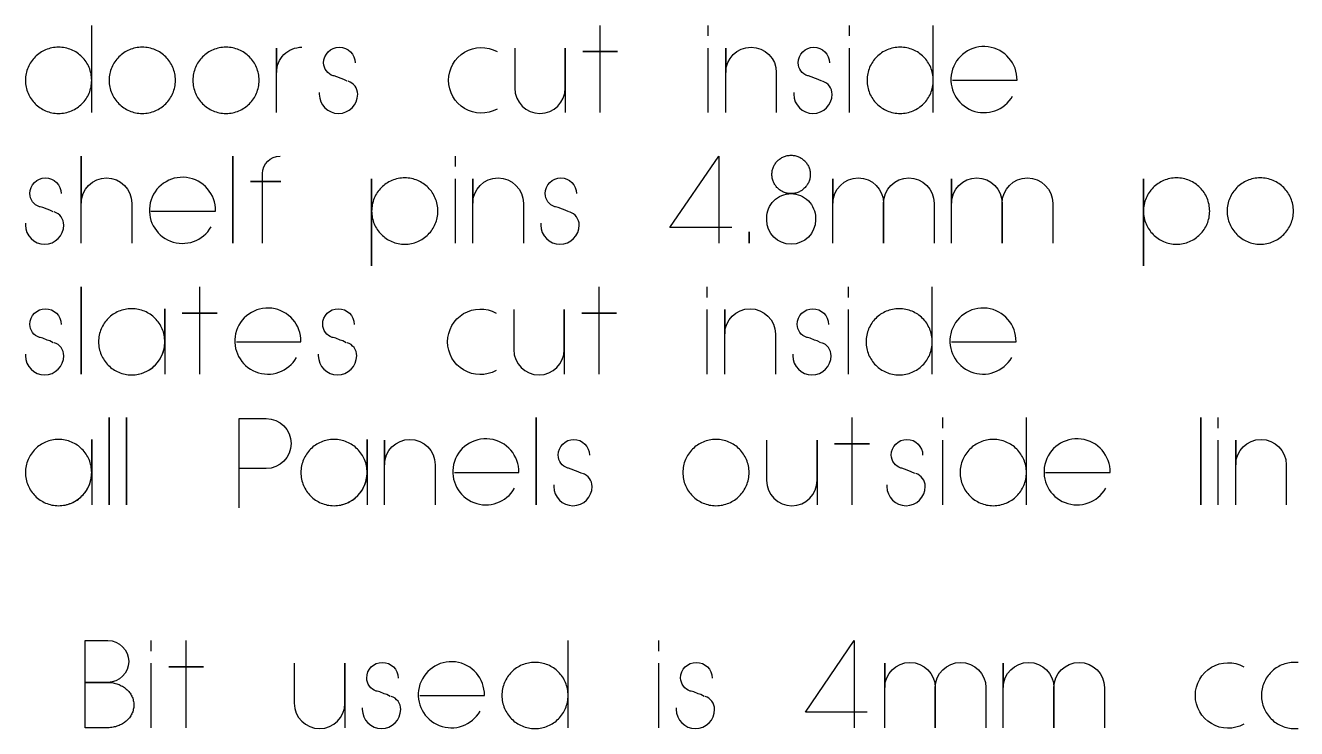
# Model space of a CAD drawing. Extents: x -767 to 3744, y -438 to 2808.
# Drawn here: x -766.8 to -329.5, y 2341.4 to 2583.4 of the extents above; entities that cross this region are included whole.
import ezdxf

# ---------------------------------------------------------------- set-up
doc = ezdxf.new("R2010")
doc.units = 0
doc.layers.add('T5_LOGOLAYER_2', color=18, linetype='CONTINUOUS')

msp = doc.modelspace()

# ---------------------------------------------------------------- linework, layer by layer
at = {"layer": 'T5_LOGOLAYER_2'}
for points in [[(-743.99, 2553.41), (-743.99, 2564.51), (-744, 2565.1), (-744.05, 2565.68), (-744.12, 2566.25), (-744.22, 2566.81), (-744.35, 2567.36), (-744.5, 2567.9), (-744.68, 2568.43), (-744.88, 2568.95), (-745.11, 2569.45), (-745.36, 2569.95), (-745.64, 2570.42), (-745.93, 2570.89), (-746.25, 2571.33), (-746.59, 2571.76), (-746.95, 2572.18), (-747.33, 2572.57), (-747.72, 2572.95), (-748.14, 2573.31), (-748.57, 2573.65), (-749.01, 2573.97), (-749.48, 2574.26), (-749.95, 2574.54), (-750.45, 2574.79), (-750.95, 2575.02), (-751.47, 2575.22), (-752, 2575.4), (-752.54, 2575.55), (-753.09, 2575.68), (-753.65, 2575.78), (-754.22, 2575.85), (-754.8, 2575.9), (-755.39, 2575.91), (-755.97, 2575.9), (-756.55, 2575.85), (-757.12, 2575.78), (-757.69, 2575.68), (-758.24, 2575.55), (-758.78, 2575.4), (-759.31, 2575.22), (-759.83, 2575.02), (-760.33, 2574.79), (-760.82, 2574.54), (-761.3, 2574.26), (-761.76, 2573.97), (-762.21, 2573.65), (-762.64, 2573.31), (-763.05, 2572.95), (-763.45, 2572.57), (-763.83, 2572.18), (-764.18, 2571.76), (-764.52, 2571.33), (-764.84, 2570.89), (-765.14, 2570.42), (-765.41, 2569.95), (-765.66, 2569.45), (-765.89, 2568.95), (-766.1, 2568.43), (-766.28, 2567.9), (-766.43, 2567.36), (-766.56, 2566.81), (-766.66, 2566.25), (-766.73, 2565.68), (-766.77, 2565.1), (-766.79, 2564.51), (-766.77, 2563.93), (-766.73, 2563.35), (-766.66, 2562.78), (-766.56, 2562.21), (-766.43, 2561.66), (-766.28, 2561.12), (-766.1, 2560.59), (-765.89, 2560.07), (-765.66, 2559.57), (-765.41, 2559.08), (-765.14, 2558.6), (-764.84, 2558.14), (-764.52, 2557.69), (-764.18, 2557.26), (-763.83, 2556.85), (-763.45, 2556.45), (-763.05, 2556.07), (-762.64, 2555.72), (-762.21, 2555.38), (-761.76, 2555.06), (-761.3, 2554.76), (-760.82, 2554.49), (-760.33, 2554.24), (-759.83, 2554.01), (-759.31, 2553.8), (-758.78, 2553.62), (-758.24, 2553.47), (-757.69, 2553.34), (-757.12, 2553.24), (-756.55, 2553.17), (-755.97, 2553.13), (-755.39, 2553.11), (-754.8, 2553.13), (-754.22, 2553.17), (-753.65, 2553.24), (-753.09, 2553.34), (-752.54, 2553.47), (-752, 2553.62), (-751.47, 2553.8), (-750.95, 2554.01), (-750.45, 2554.24), (-749.95, 2554.49), (-749.48, 2554.76), (-749.01, 2555.06), (-748.57, 2555.38), (-748.14, 2555.72), (-747.72, 2556.07), (-747.33, 2556.45), (-746.95, 2556.85), (-746.59, 2557.26), (-746.25, 2557.69), (-745.93, 2558.14), (-745.64, 2558.6), (-745.36, 2559.08), (-745.11, 2559.57), (-744.88, 2560.07), (-744.68, 2560.59), (-744.5, 2561.12), (-744.35, 2561.66), (-744.22, 2562.21), (-744.12, 2562.78), (-744.05, 2563.35), (-744, 2563.93), (-743.99, 2564.51), (-743.99, 2583.41)], [(-569.07, 2553.41), (-569.07, 2574.41), (-575.07, 2574.41), (-563.07, 2574.41), (-569.07, 2574.41), (-569.07, 2583.41)], [(-531.87, 2579.81), (-531.87, 2583.41)], [(-483.27, 2579.81), (-483.27, 2583.41)], [(-454.47, 2553.41), (-454.47, 2564.51), (-454.48, 2565.1), (-454.53, 2565.68), (-454.6, 2566.25), (-454.7, 2566.81), (-454.83, 2567.36), (-454.98, 2567.9), (-455.16, 2568.43), (-455.36, 2568.95), (-455.59, 2569.45), (-455.84, 2569.95), (-456.12, 2570.42), (-456.41, 2570.89), (-456.73, 2571.33), (-457.07, 2571.76), (-457.43, 2572.18), (-457.81, 2572.57), (-458.2, 2572.95), (-458.62, 2573.31), (-459.05, 2573.65), (-459.49, 2573.97), (-459.96, 2574.26), (-460.43, 2574.54), (-460.93, 2574.79), (-461.43, 2575.02), (-461.95, 2575.22), (-462.48, 2575.4), (-463.02, 2575.55), (-463.57, 2575.68), (-464.13, 2575.78), (-464.7, 2575.85), (-465.28, 2575.9), (-465.87, 2575.91), (-466.45, 2575.9), (-467.03, 2575.85), (-467.6, 2575.78), (-468.17, 2575.68), (-468.72, 2575.55), (-469.26, 2575.4), (-469.79, 2575.22), (-470.31, 2575.02), (-470.81, 2574.79), (-471.3, 2574.54), (-471.78, 2574.26), (-472.24, 2573.97), (-472.69, 2573.65), (-473.12, 2573.31), (-473.53, 2572.95), (-473.93, 2572.57), (-474.31, 2572.18), (-474.66, 2571.76), (-475, 2571.33), (-475.32, 2570.89), (-475.62, 2570.42), (-475.89, 2569.95), (-476.14, 2569.45), (-476.37, 2568.95), (-476.58, 2568.43), (-476.76, 2567.9), (-476.91, 2567.36), (-477.04, 2566.81), (-477.14, 2566.25), (-477.21, 2565.68), (-477.25, 2565.1), (-477.27, 2564.51), (-477.25, 2563.93), (-477.21, 2563.35), (-477.14, 2562.78), (-477.04, 2562.21), (-476.91, 2561.66), (-476.76, 2561.12), (-476.58, 2560.59), (-476.37, 2560.07), (-476.14, 2559.57), (-475.89, 2559.08), (-475.62, 2558.6), (-475.32, 2558.14), (-475, 2557.69), (-474.66, 2557.26), (-474.31, 2556.85), (-473.93, 2556.45), (-473.53, 2556.07), (-473.12, 2555.72), (-472.69, 2555.38), (-472.24, 2555.06), (-471.78, 2554.76), (-471.3, 2554.49), (-470.81, 2554.24), (-470.31, 2554.01), (-469.79, 2553.8), (-469.26, 2553.62), (-468.72, 2553.47), (-468.17, 2553.34), (-467.6, 2553.24), (-467.03, 2553.17), (-466.45, 2553.13), (-465.87, 2553.11), (-465.28, 2553.13), (-464.7, 2553.17), (-464.13, 2553.24), (-463.57, 2553.34), (-463.02, 2553.47), (-462.48, 2553.62), (-461.95, 2553.8), (-461.43, 2554.01), (-460.93, 2554.24), (-460.43, 2554.49), (-459.96, 2554.76), (-459.49, 2555.06), (-459.05, 2555.38), (-458.62, 2555.72), (-458.2, 2556.07), (-457.81, 2556.45), (-457.43, 2556.85), (-457.07, 2557.26), (-456.73, 2557.69), (-456.41, 2558.14), (-456.12, 2558.6), (-455.84, 2559.08), (-455.59, 2559.57), (-455.36, 2560.07), (-455.16, 2560.59), (-454.98, 2561.12), (-454.83, 2561.66), (-454.7, 2562.21), (-454.6, 2562.78), (-454.53, 2563.35), (-454.48, 2563.93), (-454.47, 2564.51), (-454.47, 2583.41)], [(-531.87, 2553.41), (-531.87, 2575.61)], [(-483.27, 2553.41), (-483.27, 2575.61)], [(-618.89, 2534.81), (-618.89, 2538.41)], [(-523.79, 2513.81), (-545.09, 2513.81), (-528.29, 2538.41), (-528.29, 2508.41)], [(-618.89, 2508.41), (-618.89, 2530.61)], [(-706.83, 2463.41), (-706.83, 2484.41), (-712.83, 2484.41), (-700.83, 2484.41), (-706.83, 2484.41), (-706.83, 2493.41)], [(-569.41, 2463.41), (-569.41, 2484.41), (-575.41, 2484.41), (-563.41, 2484.41), (-569.41, 2484.41), (-569.41, 2493.41)], [(-532.21, 2489.81), (-532.21, 2493.41)], [(-483.61, 2489.81), (-483.61, 2493.41)], [(-454.81, 2463.41), (-454.81, 2474.51), (-454.82, 2475.1), (-454.87, 2475.68), (-454.94, 2476.25), (-455.04, 2476.81), (-455.17, 2477.36), (-455.32, 2477.9), (-455.5, 2478.43), (-455.7, 2478.95), (-455.93, 2479.45), (-456.18, 2479.95), (-456.46, 2480.42), (-456.75, 2480.89), (-457.07, 2481.33), (-457.41, 2481.76), (-457.77, 2482.18), (-458.15, 2482.57), (-458.54, 2482.95), (-458.96, 2483.31), (-459.39, 2483.65), (-459.83, 2483.97), (-460.3, 2484.26), (-460.77, 2484.54), (-461.27, 2484.79), (-461.77, 2485.02), (-462.29, 2485.22), (-462.82, 2485.4), (-463.36, 2485.55), (-463.91, 2485.68), (-464.47, 2485.78), (-465.04, 2485.85), (-465.62, 2485.9), (-466.21, 2485.91), (-466.79, 2485.9), (-467.37, 2485.85), (-467.94, 2485.78), (-468.51, 2485.68), (-469.06, 2485.55), (-469.6, 2485.4), (-470.13, 2485.22), (-470.65, 2485.02), (-471.15, 2484.79), (-471.64, 2484.54), (-472.12, 2484.26), (-472.58, 2483.97), (-473.03, 2483.65), (-473.46, 2483.31), (-473.87, 2482.95), (-474.27, 2482.57), (-474.65, 2482.18), (-475, 2481.76), (-475.34, 2481.33), (-475.66, 2480.89), (-475.96, 2480.42), (-476.23, 2479.95), (-476.48, 2479.45), (-476.71, 2478.95), (-476.92, 2478.43), (-477.1, 2477.9), (-477.25, 2477.36), (-477.38, 2476.81), (-477.48, 2476.25), (-477.55, 2475.68), (-477.59, 2475.1), (-477.61, 2474.51), (-477.59, 2473.93), (-477.55, 2473.35), (-477.48, 2472.78), (-477.38, 2472.21), (-477.25, 2471.66), (-477.1, 2471.12), (-476.92, 2470.59), (-476.71, 2470.07), (-476.48, 2469.57), (-476.23, 2469.08), (-475.96, 2468.6), (-475.66, 2468.14), (-475.34, 2467.69), (-475, 2467.26), (-474.65, 2466.85), (-474.27, 2466.45), (-473.87, 2466.07), (-473.46, 2465.72), (-473.03, 2465.38), (-472.58, 2465.06), (-472.12, 2464.76), (-471.64, 2464.49), (-471.15, 2464.24), (-470.65, 2464.01), (-470.13, 2463.8), (-469.6, 2463.62), (-469.06, 2463.47), (-468.51, 2463.34), (-467.94, 2463.24), (-467.37, 2463.17), (-466.79, 2463.13), (-466.21, 2463.11), (-465.62, 2463.13), (-465.04, 2463.17), (-464.47, 2463.24), (-463.91, 2463.34), (-463.36, 2463.47), (-462.82, 2463.62), (-462.29, 2463.8), (-461.77, 2464.01), (-461.27, 2464.24), (-460.77, 2464.49), (-460.3, 2464.76), (-459.83, 2465.06), (-459.39, 2465.38), (-458.96, 2465.72), (-458.54, 2466.07), (-458.15, 2466.45), (-457.77, 2466.85), (-457.41, 2467.26), (-457.07, 2467.69), (-456.75, 2468.14), (-456.46, 2468.6), (-456.18, 2469.08), (-455.93, 2469.57), (-455.7, 2470.07), (-455.5, 2470.59), (-455.32, 2471.12), (-455.17, 2471.66), (-455.04, 2472.21), (-454.94, 2472.78), (-454.87, 2473.35), (-454.82, 2473.93), (-454.81, 2474.51), (-454.81, 2493.41)], [(-532.21, 2463.41), (-532.21, 2485.61)], [(-483.61, 2463.41), (-483.61, 2485.61)], [(-482.43, 2418.41), (-482.43, 2439.41), (-488.43, 2439.41), (-476.43, 2439.41), (-482.43, 2439.41), (-482.43, 2448.41)], [(-451.23, 2444.81), (-451.23, 2448.41)], [(-422.43, 2418.41), (-422.43, 2429.51), (-422.44, 2430.1), (-422.49, 2430.68), (-422.56, 2431.25), (-422.66, 2431.81), (-422.79, 2432.36), (-422.94, 2432.9), (-423.12, 2433.43), (-423.32, 2433.95), (-423.55, 2434.45), (-423.8, 2434.95), (-424.08, 2435.42), (-424.37, 2435.89), (-424.69, 2436.33), (-425.03, 2436.76), (-425.39, 2437.18), (-425.77, 2437.57), (-426.16, 2437.95), (-426.58, 2438.31), (-427.01, 2438.65), (-427.45, 2438.97), (-427.92, 2439.26), (-428.39, 2439.54), (-428.89, 2439.79), (-429.39, 2440.02), (-429.91, 2440.22), (-430.44, 2440.4), (-430.98, 2440.55), (-431.53, 2440.68), (-432.09, 2440.78), (-432.66, 2440.85), (-433.24, 2440.9), (-433.83, 2440.91), (-434.41, 2440.9), (-434.99, 2440.85), (-435.56, 2440.78), (-436.13, 2440.68), (-436.68, 2440.55), (-437.22, 2440.4), (-437.75, 2440.22), (-438.27, 2440.02), (-438.77, 2439.79), (-439.26, 2439.54), (-439.74, 2439.26), (-440.2, 2438.97), (-440.65, 2438.65), (-441.08, 2438.31), (-441.49, 2437.95), (-441.89, 2437.57), (-442.27, 2437.18), (-442.62, 2436.76), (-442.96, 2436.33), (-443.28, 2435.89), (-443.58, 2435.42), (-443.85, 2434.95), (-444.1, 2434.45), (-444.33, 2433.95), (-444.54, 2433.43), (-444.72, 2432.9), (-444.87, 2432.36), (-445, 2431.81), (-445.1, 2431.25), (-445.17, 2430.68), (-445.21, 2430.1), (-445.23, 2429.51), (-445.21, 2428.93), (-445.17, 2428.35), (-445.1, 2427.78), (-445, 2427.21), (-444.87, 2426.66), (-444.72, 2426.12), (-444.54, 2425.59), (-444.33, 2425.07), (-444.1, 2424.57), (-443.85, 2424.08), (-443.58, 2423.6), (-443.28, 2423.14), (-442.96, 2422.69), (-442.62, 2422.26), (-442.27, 2421.85), (-441.89, 2421.45), (-441.49, 2421.07), (-441.08, 2420.72), (-440.65, 2420.38), (-440.2, 2420.06), (-439.74, 2419.76), (-439.26, 2419.49), (-438.77, 2419.24), (-438.27, 2419.01), (-437.75, 2418.8), (-437.22, 2418.62), (-436.68, 2418.47), (-436.13, 2418.34), (-435.56, 2418.24), (-434.99, 2418.17), (-434.41, 2418.13), (-433.83, 2418.11), (-433.24, 2418.13), (-432.66, 2418.17), (-432.09, 2418.24), (-431.53, 2418.34), (-430.98, 2418.47), (-430.44, 2418.62), (-429.91, 2418.8), (-429.39, 2419.01), (-428.89, 2419.24), (-428.39, 2419.49), (-427.92, 2419.76), (-427.45, 2420.06), (-427.01, 2420.38), (-426.58, 2420.72), (-426.16, 2421.07), (-425.77, 2421.45), (-425.39, 2421.85), (-425.03, 2422.26), (-424.69, 2422.69), (-424.37, 2423.14), (-424.08, 2423.6), (-423.8, 2424.08), (-423.55, 2424.57), (-423.32, 2425.07), (-423.12, 2425.59), (-422.94, 2426.12), (-422.79, 2426.66), (-422.66, 2427.21), (-422.56, 2427.78), (-422.49, 2428.35), (-422.44, 2428.93), (-422.43, 2429.51), (-422.43, 2448.41)], [(-356.43, 2444.81), (-356.43, 2448.41)], [(-451.23, 2418.41), (-451.23, 2440.61)], [(-356.43, 2418.41), (-356.43, 2440.61)], [(-723.49, 2368.08), (-723.49, 2371.68)], [(-711.49, 2341.68), (-711.49, 2362.68), (-717.49, 2362.68), (-705.49, 2362.68), (-711.49, 2362.68), (-711.49, 2371.68)], [(-580.09, 2341.68), (-580.09, 2352.78), (-580.1, 2353.37), (-580.14, 2353.95), (-580.22, 2354.52), (-580.32, 2355.08), (-580.44, 2355.63), (-580.6, 2356.17), (-580.78, 2356.7), (-580.98, 2357.22), (-581.21, 2357.72), (-581.46, 2358.22), (-581.74, 2358.69), (-582.03, 2359.16), (-582.35, 2359.6), (-582.69, 2360.03), (-583.05, 2360.45), (-583.42, 2360.84), (-583.82, 2361.22), (-584.23, 2361.58), (-584.66, 2361.92), (-585.11, 2362.24), (-585.57, 2362.53), (-586.05, 2362.81), (-586.54, 2363.06), (-587.05, 2363.29), (-587.57, 2363.49), (-588.09, 2363.67), (-588.64, 2363.82), (-589.19, 2363.95), (-589.75, 2364.05), (-590.32, 2364.12), (-590.9, 2364.17), (-591.49, 2364.18), (-592.07, 2364.17), (-592.65, 2364.12), (-593.22, 2364.05), (-593.78, 2363.95), (-594.33, 2363.82), (-594.88, 2363.67), (-595.4, 2363.49), (-595.92, 2363.29), (-596.43, 2363.06), (-596.92, 2362.81), (-597.4, 2362.53), (-597.86, 2362.24), (-598.31, 2361.92), (-598.74, 2361.58), (-599.15, 2361.22), (-599.55, 2360.84), (-599.92, 2360.45), (-600.28, 2360.03), (-600.62, 2359.6), (-600.94, 2359.16), (-601.23, 2358.69), (-601.51, 2358.22), (-601.76, 2357.72), (-601.99, 2357.22), (-602.19, 2356.7), (-602.37, 2356.17), (-602.53, 2355.63), (-602.65, 2355.08), (-602.75, 2354.52), (-602.83, 2353.95), (-602.87, 2353.37), (-602.88, 2352.78), (-602.87, 2352.2), (-602.83, 2351.62), (-602.75, 2351.05), (-602.65, 2350.48), (-602.53, 2349.93), (-602.37, 2349.39), (-602.19, 2348.86), (-601.99, 2348.34), (-601.76, 2347.84), (-601.51, 2347.35), (-601.23, 2346.87), (-600.94, 2346.41), (-600.62, 2345.96), (-600.28, 2345.53), (-599.92, 2345.12), (-599.55, 2344.72), (-599.15, 2344.34), (-598.74, 2343.99), (-598.31, 2343.65), (-597.86, 2343.33), (-597.4, 2343.03), (-596.92, 2342.76), (-596.43, 2342.51), (-595.92, 2342.28), (-595.4, 2342.07), (-594.88, 2341.89), (-594.33, 2341.74), (-593.78, 2341.61), (-593.22, 2341.51), (-592.65, 2341.44), (-592.07, 2341.4), (-591.49, 2341.38), (-590.9, 2341.4), (-590.32, 2341.44), (-589.75, 2341.51), (-589.19, 2341.61), (-588.64, 2341.74), (-588.09, 2341.89), (-587.57, 2342.07), (-587.05, 2342.28), (-586.54, 2342.51), (-586.05, 2342.76), (-585.57, 2343.03), (-585.11, 2343.33), (-584.66, 2343.65), (-584.23, 2343.99), (-583.82, 2344.34), (-583.42, 2344.72), (-583.05, 2345.12), (-582.69, 2345.53), (-582.35, 2345.96), (-582.03, 2346.41), (-581.74, 2346.87), (-581.46, 2347.35), (-581.21, 2347.84), (-580.98, 2348.34), (-580.78, 2348.86), (-580.6, 2349.39), (-580.44, 2349.93), (-580.32, 2350.48), (-580.22, 2351.05), (-580.14, 2351.62), (-580.1, 2352.2), (-580.09, 2352.78), (-580.09, 2371.68)], [(-548.88, 2368.08), (-548.88, 2371.68)], [(-477.19, 2347.08), (-498.49, 2347.08), (-481.69, 2371.68), (-481.69, 2341.68)], [(-723.49, 2341.68), (-723.49, 2363.88)], [(-548.88, 2341.68), (-548.88, 2363.88)], [(-329, 2364.12), (-329.58, 2364.17), (-330.17, 2364.18), (-330.75, 2364.17), (-331.33, 2364.12), (-331.9, 2364.05), (-332.46, 2363.95), (-333.01, 2363.82), (-333.56, 2363.67), (-334.08, 2363.49), (-334.6, 2363.29), (-335.11, 2363.06), (-335.6, 2362.81), (-336.08, 2362.53), (-336.54, 2362.24), (-336.99, 2361.92), (-337.42, 2361.58), (-337.83, 2361.22), (-338.23, 2360.84), (-338.6, 2360.45), (-338.96, 2360.03), (-339.3, 2359.6), (-339.62, 2359.16), (-339.91, 2358.69), (-340.19, 2358.22), (-340.44, 2357.72), (-340.67, 2357.22), (-340.87, 2356.7), (-341.05, 2356.17), (-341.21, 2355.63), (-341.33, 2355.08), (-341.43, 2354.52), (-341.51, 2353.95), (-341.55, 2353.37), (-341.57, 2352.78), (-341.55, 2352.2), (-341.51, 2351.62), (-341.43, 2351.05), (-341.33, 2350.48), (-341.21, 2349.93), (-341.05, 2349.39), (-340.87, 2348.86), (-340.67, 2348.34), (-340.44, 2347.84), (-340.19, 2347.35), (-339.91, 2346.87), (-339.62, 2346.41), (-339.3, 2345.96), (-338.96, 2345.53), (-338.6, 2345.12), (-338.23, 2344.72), (-337.83, 2344.34), (-337.42, 2343.99), (-336.99, 2343.65), (-336.54, 2343.33), (-336.08, 2343.03), (-335.6, 2342.76), (-335.11, 2342.51), (-334.6, 2342.28), (-334.08, 2342.07), (-333.56, 2341.89), (-333.01, 2341.74), (-332.46, 2341.61), (-331.9, 2341.51), (-331.33, 2341.44), (-330.75, 2341.4), (-330.17, 2341.38), (-329.58, 2341.4), (-329, 2341.44)]]:
    msp.add_lwpolyline(points, dxfattribs=at)
for points in [[(-726.59, 2553.11), (-726, 2553.13), (-725.42, 2553.17), (-724.85, 2553.24), (-724.29, 2553.34), (-723.74, 2553.47), (-723.2, 2553.62), (-722.67, 2553.8), (-722.15, 2554.01), (-721.65, 2554.24), (-721.15, 2554.49), (-720.68, 2554.76), (-720.21, 2555.06), (-719.77, 2555.38), (-719.34, 2555.72), (-718.92, 2556.07), (-718.53, 2556.45), (-718.15, 2556.85), (-717.79, 2557.26), (-717.45, 2557.69), (-717.13, 2558.14), (-716.84, 2558.6), (-716.56, 2559.08), (-716.31, 2559.57), (-716.08, 2560.07), (-715.88, 2560.59), (-715.7, 2561.12), (-715.55, 2561.66), (-715.42, 2562.21), (-715.32, 2562.78), (-715.25, 2563.35), (-715.2, 2563.93), (-715.19, 2564.51), (-715.2, 2565.1), (-715.25, 2565.68), (-715.32, 2566.25), (-715.42, 2566.81), (-715.55, 2567.36), (-715.7, 2567.9), (-715.88, 2568.43), (-716.08, 2568.95), (-716.31, 2569.45), (-716.56, 2569.95), (-716.84, 2570.42), (-717.13, 2570.89), (-717.45, 2571.33), (-717.79, 2571.76), (-718.15, 2572.18), (-718.53, 2572.57), (-718.92, 2572.95), (-719.34, 2573.31), (-719.77, 2573.65), (-720.21, 2573.97), (-720.68, 2574.26), (-721.15, 2574.54), (-721.65, 2574.79), (-722.15, 2575.02), (-722.67, 2575.22), (-723.2, 2575.4), (-723.74, 2575.55), (-724.29, 2575.68), (-724.85, 2575.78), (-725.42, 2575.85), (-726, 2575.9), (-726.59, 2575.91), (-727.17, 2575.9), (-727.75, 2575.85), (-728.32, 2575.78), (-728.89, 2575.68), (-729.44, 2575.55), (-729.98, 2575.4), (-730.51, 2575.22), (-731.03, 2575.02), (-731.53, 2574.79), (-732.02, 2574.54), (-732.5, 2574.26), (-732.96, 2573.97), (-733.41, 2573.65), (-733.84, 2573.31), (-734.25, 2572.95), (-734.65, 2572.57), (-735.03, 2572.18), (-735.38, 2571.76), (-735.72, 2571.33), (-736.04, 2570.89), (-736.34, 2570.42), (-736.61, 2569.95), (-736.86, 2569.45), (-737.09, 2568.95), (-737.3, 2568.43), (-737.48, 2567.9), (-737.63, 2567.36), (-737.76, 2566.81), (-737.86, 2566.25), (-737.93, 2565.68), (-737.97, 2565.1), (-737.99, 2564.51), (-737.97, 2563.93), (-737.93, 2563.35), (-737.86, 2562.78), (-737.76, 2562.21), (-737.63, 2561.66), (-737.48, 2561.12), (-737.3, 2560.59), (-737.09, 2560.07), (-736.86, 2559.57), (-736.61, 2559.08), (-736.34, 2558.6), (-736.04, 2558.14), (-735.72, 2557.69), (-735.38, 2557.26), (-735.03, 2556.85), (-734.65, 2556.45), (-734.25, 2556.07), (-733.84, 2555.72), (-733.41, 2555.38), (-732.96, 2555.06), (-732.5, 2554.76), (-732.02, 2554.49), (-731.53, 2554.24), (-731.03, 2554.01), (-730.51, 2553.8), (-729.98, 2553.62), (-729.44, 2553.47), (-728.89, 2553.34), (-728.32, 2553.24), (-727.75, 2553.17), (-727.17, 2553.13)], [(-697.79, 2553.11), (-697.2, 2553.13), (-696.62, 2553.17), (-696.05, 2553.24), (-695.49, 2553.34), (-694.94, 2553.47), (-694.4, 2553.62), (-693.87, 2553.8), (-693.35, 2554.01), (-692.85, 2554.24), (-692.35, 2554.49), (-691.88, 2554.76), (-691.41, 2555.06), (-690.97, 2555.38), (-690.54, 2555.72), (-690.12, 2556.07), (-689.73, 2556.45), (-689.35, 2556.85), (-688.99, 2557.26), (-688.65, 2557.69), (-688.33, 2558.14), (-688.04, 2558.6), (-687.76, 2559.08), (-687.51, 2559.57), (-687.28, 2560.07), (-687.08, 2560.59), (-686.9, 2561.12), (-686.75, 2561.66), (-686.62, 2562.21), (-686.52, 2562.78), (-686.45, 2563.35), (-686.4, 2563.93), (-686.39, 2564.51), (-686.4, 2565.1), (-686.45, 2565.68), (-686.52, 2566.25), (-686.62, 2566.81), (-686.75, 2567.36), (-686.9, 2567.9), (-687.08, 2568.43), (-687.28, 2568.95), (-687.51, 2569.45), (-687.76, 2569.95), (-688.04, 2570.42), (-688.33, 2570.89), (-688.65, 2571.33), (-688.99, 2571.76), (-689.35, 2572.18), (-689.73, 2572.57), (-690.12, 2572.95), (-690.54, 2573.31), (-690.97, 2573.65), (-691.41, 2573.97), (-691.88, 2574.26), (-692.35, 2574.54), (-692.85, 2574.79), (-693.35, 2575.02), (-693.87, 2575.22), (-694.4, 2575.4), (-694.94, 2575.55), (-695.49, 2575.68), (-696.05, 2575.78), (-696.62, 2575.85), (-697.2, 2575.9), (-697.79, 2575.91), (-698.37, 2575.9), (-698.95, 2575.85), (-699.52, 2575.78), (-700.09, 2575.68), (-700.64, 2575.55), (-701.18, 2575.4), (-701.71, 2575.22), (-702.23, 2575.02), (-702.73, 2574.79), (-703.22, 2574.54), (-703.7, 2574.26), (-704.16, 2573.97), (-704.61, 2573.65), (-705.04, 2573.31), (-705.45, 2572.95), (-705.85, 2572.57), (-706.23, 2572.18), (-706.58, 2571.76), (-706.92, 2571.33), (-707.24, 2570.89), (-707.54, 2570.42), (-707.81, 2569.95), (-708.06, 2569.45), (-708.29, 2568.95), (-708.5, 2568.43), (-708.68, 2567.9), (-708.83, 2567.36), (-708.96, 2566.81), (-709.06, 2566.25), (-709.13, 2565.68), (-709.17, 2565.1), (-709.19, 2564.51), (-709.17, 2563.93), (-709.13, 2563.35), (-709.06, 2562.78), (-708.96, 2562.21), (-708.83, 2561.66), (-708.68, 2561.12), (-708.5, 2560.59), (-708.29, 2560.07), (-708.06, 2559.57), (-707.81, 2559.08), (-707.54, 2558.6), (-707.24, 2558.14), (-706.92, 2557.69), (-706.58, 2557.26), (-706.23, 2556.85), (-705.85, 2556.45), (-705.45, 2556.07), (-705.04, 2555.72), (-704.61, 2555.38), (-704.16, 2555.06), (-703.7, 2554.76), (-703.22, 2554.49), (-702.73, 2554.24), (-702.23, 2554.01), (-701.71, 2553.8), (-701.18, 2553.62), (-700.64, 2553.47), (-700.09, 2553.34), (-699.52, 2553.24), (-698.95, 2553.17), (-698.37, 2553.13)], [(-695.39, 2508.41), (-695.39, 2538.41)], [(-503.39, 2525.51), (-503.73, 2525.52), (-504.06, 2525.55), (-504.39, 2525.59), (-504.72, 2525.65), (-505.04, 2525.72), (-505.35, 2525.81), (-505.66, 2525.91), (-505.96, 2526.03), (-506.25, 2526.16), (-506.53, 2526.31), (-506.81, 2526.47), (-507.08, 2526.64), (-507.34, 2526.82), (-507.59, 2527.02), (-507.83, 2527.23), (-508.05, 2527.45), (-508.27, 2527.67), (-508.48, 2527.91), (-508.68, 2528.16), (-508.86, 2528.42), (-509.03, 2528.69), (-509.19, 2528.97), (-509.34, 2529.25), (-509.47, 2529.54), (-509.59, 2529.84), (-509.69, 2530.15), (-509.78, 2530.46), (-509.85, 2530.78), (-509.91, 2531.11), (-509.95, 2531.44), (-509.98, 2531.77), (-509.99, 2532.11), (-509.98, 2532.45), (-509.95, 2532.79), (-509.91, 2533.12), (-509.85, 2533.44), (-509.78, 2533.76), (-509.69, 2534.07), (-509.59, 2534.38), (-509.47, 2534.68), (-509.34, 2534.97), (-509.19, 2535.26), (-509.03, 2535.53), (-508.86, 2535.8), (-508.68, 2536.06), (-508.48, 2536.31), (-508.27, 2536.55), (-508.05, 2536.78), (-507.83, 2537), (-507.59, 2537.2), (-507.34, 2537.4), (-507.08, 2537.58), (-506.81, 2537.76), (-506.53, 2537.92), (-506.25, 2538.06), (-505.96, 2538.19), (-505.66, 2538.31), (-505.35, 2538.42), (-505.04, 2538.5), (-504.72, 2538.58), (-504.39, 2538.64), (-504.06, 2538.68), (-503.73, 2538.7), (-503.39, 2538.71), (-503.05, 2538.7), (-502.71, 2538.68), (-502.38, 2538.64), (-502.06, 2538.58), (-501.74, 2538.5), (-501.43, 2538.42), (-501.12, 2538.31), (-500.82, 2538.19), (-500.53, 2538.06), (-500.24, 2537.92), (-499.97, 2537.76), (-499.7, 2537.58), (-499.44, 2537.4), (-499.19, 2537.2), (-498.95, 2537), (-498.72, 2536.78), (-498.5, 2536.55), (-498.3, 2536.31), (-498.1, 2536.06), (-497.92, 2535.8), (-497.74, 2535.53), (-497.58, 2535.26), (-497.44, 2534.97), (-497.31, 2534.68), (-497.19, 2534.38), (-497.08, 2534.07), (-497, 2533.76), (-496.92, 2533.44), (-496.86, 2533.12), (-496.82, 2532.79), (-496.8, 2532.45), (-496.79, 2532.11), (-496.8, 2531.77), (-496.82, 2531.44), (-496.86, 2531.11), (-496.92, 2530.78), (-497, 2530.46), (-497.08, 2530.15), (-497.19, 2529.84), (-497.31, 2529.54), (-497.44, 2529.25), (-497.58, 2528.97), (-497.74, 2528.69), (-497.92, 2528.42), (-498.1, 2528.16), (-498.3, 2527.91), (-498.5, 2527.67), (-498.72, 2527.45), (-498.95, 2527.23), (-499.19, 2527.02), (-499.44, 2526.82), (-499.7, 2526.64), (-499.97, 2526.47), (-500.24, 2526.31), (-500.53, 2526.16), (-500.82, 2526.03), (-501.12, 2525.91), (-501.43, 2525.81), (-501.74, 2525.72), (-502.06, 2525.65), (-502.38, 2525.59), (-502.71, 2525.55), (-503.05, 2525.52)], [(-647.69, 2508.41), (-647.69, 2530.61), (-647.69, 2519.51), (-647.67, 2518.93), (-647.63, 2518.35), (-647.56, 2517.78), (-647.46, 2517.21), (-647.33, 2516.66), (-647.18, 2516.12), (-647, 2515.59), (-646.79, 2515.07), (-646.56, 2514.57), (-646.31, 2514.08), (-646.04, 2513.6), (-645.74, 2513.14), (-645.42, 2512.69), (-645.08, 2512.26), (-644.73, 2511.85), (-644.35, 2511.45), (-643.95, 2511.07), (-643.54, 2510.72), (-643.11, 2510.38), (-642.66, 2510.06), (-642.2, 2509.76), (-641.72, 2509.49), (-641.23, 2509.24), (-640.73, 2509.01), (-640.21, 2508.8), (-639.68, 2508.62), (-639.14, 2508.47), (-638.59, 2508.34), (-638.02, 2508.24), (-637.45, 2508.17), (-636.87, 2508.13), (-636.29, 2508.11), (-635.7, 2508.13), (-635.12, 2508.17), (-634.55, 2508.24), (-633.99, 2508.34), (-633.44, 2508.47), (-632.9, 2508.62), (-632.37, 2508.8), (-631.85, 2509.01), (-631.35, 2509.24), (-630.85, 2509.49), (-630.38, 2509.76), (-629.91, 2510.06), (-629.47, 2510.38), (-629.04, 2510.72), (-628.62, 2511.07), (-628.23, 2511.45), (-627.85, 2511.85), (-627.49, 2512.26), (-627.15, 2512.69), (-626.83, 2513.14), (-626.54, 2513.6), (-626.26, 2514.08), (-626.01, 2514.57), (-625.78, 2515.07), (-625.58, 2515.59), (-625.4, 2516.12), (-625.25, 2516.66), (-625.12, 2517.21), (-625.02, 2517.78), (-624.95, 2518.35), (-624.9, 2518.93), (-624.89, 2519.51), (-624.9, 2520.1), (-624.95, 2520.68), (-625.02, 2521.25), (-625.12, 2521.81), (-625.25, 2522.36), (-625.4, 2522.9), (-625.58, 2523.43), (-625.78, 2523.95), (-626.01, 2524.45), (-626.26, 2524.95), (-626.54, 2525.42), (-626.83, 2525.89), (-627.15, 2526.33), (-627.49, 2526.76), (-627.85, 2527.18), (-628.23, 2527.57), (-628.62, 2527.95), (-629.04, 2528.31), (-629.47, 2528.65), (-629.91, 2528.97), (-630.38, 2529.26), (-630.85, 2529.54), (-631.35, 2529.79), (-631.85, 2530.02), (-632.37, 2530.22), (-632.9, 2530.4), (-633.44, 2530.55), (-633.99, 2530.68), (-634.55, 2530.78), (-635.12, 2530.85), (-635.7, 2530.9), (-636.29, 2530.91), (-636.87, 2530.9), (-637.45, 2530.85), (-638.02, 2530.78), (-638.59, 2530.68), (-639.14, 2530.55), (-639.68, 2530.4), (-640.21, 2530.22), (-640.73, 2530.02), (-641.23, 2529.79), (-641.72, 2529.54), (-642.2, 2529.26), (-642.66, 2528.97), (-643.11, 2528.65), (-643.54, 2528.31), (-643.95, 2527.95), (-644.35, 2527.57), (-644.73, 2527.18), (-645.08, 2526.76), (-645.42, 2526.33), (-645.74, 2525.89), (-646.04, 2525.42), (-646.31, 2524.95), (-646.56, 2524.45), (-646.79, 2523.95), (-647, 2523.43), (-647.18, 2522.9), (-647.33, 2522.36), (-647.46, 2521.81), (-647.56, 2521.25), (-647.63, 2520.68), (-647.67, 2520.1), (-647.69, 2519.51), (-647.69, 2500.61)], [(-382.19, 2508.41), (-382.19, 2530.61), (-382.19, 2519.51), (-382.17, 2518.93), (-382.13, 2518.35), (-382.06, 2517.78), (-381.96, 2517.21), (-381.83, 2516.66), (-381.68, 2516.12), (-381.5, 2515.59), (-381.29, 2515.07), (-381.06, 2514.57), (-380.81, 2514.08), (-380.54, 2513.6), (-380.24, 2513.14), (-379.92, 2512.69), (-379.58, 2512.26), (-379.23, 2511.85), (-378.85, 2511.45), (-378.45, 2511.07), (-378.04, 2510.72), (-377.61, 2510.38), (-377.16, 2510.06), (-376.7, 2509.76), (-376.22, 2509.49), (-375.73, 2509.24), (-375.23, 2509.01), (-374.71, 2508.8), (-374.18, 2508.62), (-373.64, 2508.47), (-373.09, 2508.34), (-372.52, 2508.24), (-371.95, 2508.17), (-371.37, 2508.13), (-370.79, 2508.11), (-370.2, 2508.13), (-369.62, 2508.17), (-369.05, 2508.24), (-368.49, 2508.34), (-367.94, 2508.47), (-367.4, 2508.62), (-366.87, 2508.8), (-366.35, 2509.01), (-365.85, 2509.24), (-365.35, 2509.49), (-364.88, 2509.76), (-364.41, 2510.06), (-363.97, 2510.38), (-363.54, 2510.72), (-363.12, 2511.07), (-362.73, 2511.45), (-362.35, 2511.85), (-361.99, 2512.26), (-361.65, 2512.69), (-361.33, 2513.14), (-361.04, 2513.6), (-360.76, 2514.08), (-360.51, 2514.57), (-360.28, 2515.07), (-360.08, 2515.59), (-359.9, 2516.12), (-359.75, 2516.66), (-359.62, 2517.21), (-359.52, 2517.78), (-359.45, 2518.35), (-359.4, 2518.93), (-359.39, 2519.51), (-359.4, 2520.1), (-359.45, 2520.68), (-359.52, 2521.25), (-359.62, 2521.81), (-359.75, 2522.36), (-359.9, 2522.9), (-360.08, 2523.43), (-360.28, 2523.95), (-360.51, 2524.45), (-360.76, 2524.95), (-361.04, 2525.42), (-361.33, 2525.89), (-361.65, 2526.33), (-361.99, 2526.76), (-362.35, 2527.18), (-362.73, 2527.57), (-363.12, 2527.95), (-363.54, 2528.31), (-363.97, 2528.65), (-364.41, 2528.97), (-364.88, 2529.26), (-365.35, 2529.54), (-365.85, 2529.79), (-366.35, 2530.02), (-366.87, 2530.22), (-367.4, 2530.4), (-367.94, 2530.55), (-368.49, 2530.68), (-369.05, 2530.78), (-369.62, 2530.85), (-370.2, 2530.9), (-370.79, 2530.91), (-371.37, 2530.9), (-371.95, 2530.85), (-372.52, 2530.78), (-373.09, 2530.68), (-373.64, 2530.55), (-374.18, 2530.4), (-374.71, 2530.22), (-375.23, 2530.02), (-375.73, 2529.79), (-376.22, 2529.54), (-376.7, 2529.26), (-377.16, 2528.97), (-377.61, 2528.65), (-378.04, 2528.31), (-378.45, 2527.95), (-378.85, 2527.57), (-379.23, 2527.18), (-379.58, 2526.76), (-379.92, 2526.33), (-380.24, 2525.89), (-380.54, 2525.42), (-380.81, 2524.95), (-381.06, 2524.45), (-381.29, 2523.95), (-381.5, 2523.43), (-381.68, 2522.9), (-381.83, 2522.36), (-381.96, 2521.81), (-382.06, 2521.25), (-382.13, 2520.68), (-382.17, 2520.1), (-382.19, 2519.51), (-382.19, 2500.61)], [(-341.99, 2508.11), (-341.4, 2508.13), (-340.82, 2508.17), (-340.25, 2508.24), (-339.69, 2508.34), (-339.14, 2508.47), (-338.6, 2508.62), (-338.07, 2508.8), (-337.55, 2509.01), (-337.05, 2509.24), (-336.55, 2509.49), (-336.08, 2509.76), (-335.61, 2510.06), (-335.17, 2510.38), (-334.74, 2510.72), (-334.32, 2511.07), (-333.93, 2511.45), (-333.55, 2511.85), (-333.19, 2512.26), (-332.85, 2512.69), (-332.53, 2513.14), (-332.24, 2513.6), (-331.96, 2514.08), (-331.71, 2514.57), (-331.48, 2515.07), (-331.28, 2515.59), (-331.1, 2516.12), (-330.95, 2516.66), (-330.82, 2517.21), (-330.72, 2517.78), (-330.65, 2518.35), (-330.6, 2518.93), (-330.59, 2519.51), (-330.6, 2520.1), (-330.65, 2520.68), (-330.72, 2521.25), (-330.82, 2521.81), (-330.95, 2522.36), (-331.1, 2522.9), (-331.28, 2523.43), (-331.48, 2523.95), (-331.71, 2524.45), (-331.96, 2524.95), (-332.24, 2525.42), (-332.53, 2525.89), (-332.85, 2526.33), (-333.19, 2526.76), (-333.55, 2527.18), (-333.93, 2527.57), (-334.32, 2527.95), (-334.74, 2528.31), (-335.17, 2528.65), (-335.61, 2528.97), (-336.08, 2529.26), (-336.55, 2529.54), (-337.05, 2529.79), (-337.55, 2530.02), (-338.07, 2530.22), (-338.6, 2530.4), (-339.14, 2530.55), (-339.69, 2530.68), (-340.25, 2530.78), (-340.82, 2530.85), (-341.4, 2530.9), (-341.99, 2530.91), (-342.57, 2530.9), (-343.15, 2530.85), (-343.72, 2530.78), (-344.29, 2530.68), (-344.84, 2530.55), (-345.38, 2530.4), (-345.91, 2530.22), (-346.43, 2530.02), (-346.93, 2529.79), (-347.42, 2529.54), (-347.9, 2529.26), (-348.36, 2528.97), (-348.81, 2528.65), (-349.24, 2528.31), (-349.65, 2527.95), (-350.05, 2527.57), (-350.43, 2527.18), (-350.78, 2526.76), (-351.12, 2526.33), (-351.44, 2525.89), (-351.74, 2525.42), (-352.01, 2524.95), (-352.26, 2524.45), (-352.49, 2523.95), (-352.7, 2523.43), (-352.88, 2522.9), (-353.03, 2522.36), (-353.16, 2521.81), (-353.26, 2521.25), (-353.33, 2520.68), (-353.37, 2520.1), (-353.39, 2519.51), (-353.37, 2518.93), (-353.33, 2518.35), (-353.26, 2517.78), (-353.16, 2517.21), (-353.03, 2516.66), (-352.88, 2516.12), (-352.7, 2515.59), (-352.49, 2515.07), (-352.26, 2514.57), (-352.01, 2514.08), (-351.74, 2513.6), (-351.44, 2513.14), (-351.12, 2512.69), (-350.78, 2512.26), (-350.43, 2511.85), (-350.05, 2511.45), (-349.65, 2511.07), (-349.24, 2510.72), (-348.81, 2510.38), (-348.36, 2510.06), (-347.9, 2509.76), (-347.42, 2509.49), (-346.93, 2509.24), (-346.43, 2509.01), (-345.91, 2508.8), (-345.38, 2508.62), (-344.84, 2508.47), (-344.29, 2508.34), (-343.72, 2508.24), (-343.15, 2508.17), (-342.57, 2508.13)], [(-517.79, 2508.41), (-517.79, 2512.31)], [(-747.59, 2463.41), (-747.59, 2493.41)], [(-730.23, 2463.11), (-729.64, 2463.13), (-729.06, 2463.17), (-728.49, 2463.24), (-727.93, 2463.34), (-727.38, 2463.47), (-726.84, 2463.62), (-726.31, 2463.8), (-725.79, 2464.01), (-725.29, 2464.24), (-724.79, 2464.49), (-724.32, 2464.76), (-723.85, 2465.06), (-723.41, 2465.38), (-722.98, 2465.72), (-722.56, 2466.07), (-722.17, 2466.45), (-721.79, 2466.85), (-721.43, 2467.26), (-721.09, 2467.69), (-720.77, 2468.14), (-720.48, 2468.6), (-720.2, 2469.08), (-719.95, 2469.57), (-719.72, 2470.07), (-719.52, 2470.59), (-719.34, 2471.12), (-719.19, 2471.66), (-719.06, 2472.21), (-718.96, 2472.78), (-718.89, 2473.35), (-718.84, 2473.93), (-718.83, 2474.51), (-718.84, 2475.1), (-718.89, 2475.68), (-718.96, 2476.25), (-719.06, 2476.81), (-719.19, 2477.36), (-719.34, 2477.9), (-719.52, 2478.43), (-719.72, 2478.95), (-719.95, 2479.45), (-720.2, 2479.95), (-720.48, 2480.42), (-720.77, 2480.89), (-721.09, 2481.33), (-721.43, 2481.76), (-721.79, 2482.18), (-722.17, 2482.57), (-722.56, 2482.95), (-722.98, 2483.31), (-723.41, 2483.65), (-723.85, 2483.97), (-724.32, 2484.26), (-724.79, 2484.54), (-725.29, 2484.79), (-725.79, 2485.02), (-726.31, 2485.22), (-726.84, 2485.4), (-727.38, 2485.55), (-727.93, 2485.68), (-728.49, 2485.78), (-729.06, 2485.85), (-729.64, 2485.9), (-730.23, 2485.91), (-730.81, 2485.9), (-731.39, 2485.85), (-731.96, 2485.78), (-732.53, 2485.68), (-733.08, 2485.55), (-733.62, 2485.4), (-734.15, 2485.22), (-734.67, 2485.02), (-735.17, 2484.79), (-735.66, 2484.54), (-736.14, 2484.26), (-736.6, 2483.97), (-737.05, 2483.65), (-737.48, 2483.31), (-737.89, 2482.95), (-738.29, 2482.57), (-738.67, 2482.18), (-739.02, 2481.76), (-739.36, 2481.33), (-739.68, 2480.89), (-739.98, 2480.42), (-740.25, 2479.95), (-740.5, 2479.45), (-740.73, 2478.95), (-740.94, 2478.43), (-741.12, 2477.9), (-741.27, 2477.36), (-741.4, 2476.81), (-741.5, 2476.25), (-741.57, 2475.68), (-741.61, 2475.1), (-741.63, 2474.51), (-741.61, 2473.93), (-741.57, 2473.35), (-741.5, 2472.78), (-741.4, 2472.21), (-741.27, 2471.66), (-741.12, 2471.12), (-740.94, 2470.59), (-740.73, 2470.07), (-740.5, 2469.57), (-740.25, 2469.08), (-739.98, 2468.6), (-739.68, 2468.14), (-739.36, 2467.69), (-739.02, 2467.26), (-738.67, 2466.85), (-738.29, 2466.45), (-737.89, 2466.07), (-737.48, 2465.72), (-737.05, 2465.38), (-736.6, 2465.06), (-736.14, 2464.76), (-735.66, 2464.49), (-735.17, 2464.24), (-734.67, 2464.01), (-734.15, 2463.8), (-733.62, 2463.62), (-733.08, 2463.47), (-732.53, 2463.34), (-731.96, 2463.24), (-731.39, 2463.17), (-730.81, 2463.13)], [(-737.99, 2418.41), (-737.99, 2448.41)], [(-731.99, 2418.41), (-731.99, 2448.41)], [(-591.03, 2418.41), (-591.03, 2448.41)], [(-362.43, 2418.41), (-362.43, 2448.41)], [(-755.39, 2418.11), (-754.8, 2418.13), (-754.22, 2418.17), (-753.65, 2418.24), (-753.09, 2418.34), (-752.54, 2418.47), (-752, 2418.62), (-751.47, 2418.8), (-750.95, 2419.01), (-750.45, 2419.24), (-749.95, 2419.49), (-749.48, 2419.76), (-749.01, 2420.06), (-748.57, 2420.38), (-748.14, 2420.72), (-747.72, 2421.07), (-747.33, 2421.45), (-746.95, 2421.85), (-746.59, 2422.26), (-746.25, 2422.69), (-745.93, 2423.14), (-745.64, 2423.6), (-745.36, 2424.08), (-745.11, 2424.57), (-744.88, 2425.07), (-744.68, 2425.59), (-744.5, 2426.12), (-744.35, 2426.66), (-744.22, 2427.21), (-744.12, 2427.78), (-744.05, 2428.35), (-744, 2428.93), (-743.99, 2429.51), (-744, 2430.1), (-744.05, 2430.68), (-744.12, 2431.25), (-744.22, 2431.81), (-744.35, 2432.36), (-744.5, 2432.9), (-744.68, 2433.43), (-744.88, 2433.95), (-745.11, 2434.45), (-745.36, 2434.95), (-745.64, 2435.42), (-745.93, 2435.89), (-746.25, 2436.33), (-746.59, 2436.76), (-746.95, 2437.18), (-747.33, 2437.57), (-747.72, 2437.95), (-748.14, 2438.31), (-748.57, 2438.65), (-749.01, 2438.97), (-749.48, 2439.26), (-749.95, 2439.54), (-750.45, 2439.79), (-750.95, 2440.02), (-751.47, 2440.22), (-752, 2440.4), (-752.54, 2440.55), (-753.09, 2440.68), (-753.65, 2440.78), (-754.22, 2440.85), (-754.8, 2440.9), (-755.39, 2440.91), (-755.97, 2440.9), (-756.55, 2440.85), (-757.12, 2440.78), (-757.69, 2440.68), (-758.24, 2440.55), (-758.78, 2440.4), (-759.31, 2440.22), (-759.83, 2440.02), (-760.33, 2439.79), (-760.82, 2439.54), (-761.3, 2439.26), (-761.76, 2438.97), (-762.21, 2438.65), (-762.64, 2438.31), (-763.05, 2437.95), (-763.45, 2437.57), (-763.83, 2437.18), (-764.18, 2436.76), (-764.52, 2436.33), (-764.84, 2435.89), (-765.14, 2435.42), (-765.41, 2434.95), (-765.66, 2434.45), (-765.89, 2433.95), (-766.1, 2433.43), (-766.28, 2432.9), (-766.43, 2432.36), (-766.56, 2431.81), (-766.66, 2431.25), (-766.73, 2430.68), (-766.77, 2430.1), (-766.79, 2429.51), (-766.77, 2428.93), (-766.73, 2428.35), (-766.66, 2427.78), (-766.56, 2427.21), (-766.43, 2426.66), (-766.28, 2426.12), (-766.1, 2425.59), (-765.89, 2425.07), (-765.66, 2424.57), (-765.41, 2424.08), (-765.14, 2423.6), (-764.84, 2423.14), (-764.52, 2422.69), (-764.18, 2422.26), (-763.83, 2421.85), (-763.45, 2421.45), (-763.05, 2421.07), (-762.64, 2420.72), (-762.21, 2420.38), (-761.76, 2420.06), (-761.3, 2419.76), (-760.82, 2419.49), (-760.33, 2419.24), (-759.83, 2419.01), (-759.31, 2418.8), (-758.78, 2418.62), (-758.24, 2418.47), (-757.69, 2418.34), (-757.12, 2418.24), (-756.55, 2418.17), (-755.97, 2418.13)], [(-660.63, 2418.11), (-660.04, 2418.13), (-659.46, 2418.17), (-658.89, 2418.24), (-658.33, 2418.34), (-657.78, 2418.47), (-657.24, 2418.62), (-656.71, 2418.8), (-656.19, 2419.01), (-655.69, 2419.24), (-655.19, 2419.49), (-654.72, 2419.76), (-654.25, 2420.06), (-653.81, 2420.38), (-653.38, 2420.72), (-652.96, 2421.07), (-652.57, 2421.45), (-652.19, 2421.85), (-651.83, 2422.26), (-651.49, 2422.69), (-651.17, 2423.14), (-650.88, 2423.6), (-650.6, 2424.08), (-650.35, 2424.57), (-650.12, 2425.07), (-649.92, 2425.59), (-649.74, 2426.12), (-649.59, 2426.66), (-649.46, 2427.21), (-649.36, 2427.78), (-649.29, 2428.35), (-649.24, 2428.93), (-649.23, 2429.51), (-649.24, 2430.1), (-649.29, 2430.68), (-649.36, 2431.25), (-649.46, 2431.81), (-649.59, 2432.36), (-649.74, 2432.9), (-649.92, 2433.43), (-650.12, 2433.95), (-650.35, 2434.45), (-650.6, 2434.95), (-650.88, 2435.42), (-651.17, 2435.89), (-651.49, 2436.33), (-651.83, 2436.76), (-652.19, 2437.18), (-652.57, 2437.57), (-652.96, 2437.95), (-653.38, 2438.31), (-653.81, 2438.65), (-654.25, 2438.97), (-654.72, 2439.26), (-655.19, 2439.54), (-655.69, 2439.79), (-656.19, 2440.02), (-656.71, 2440.22), (-657.24, 2440.4), (-657.78, 2440.55), (-658.33, 2440.68), (-658.89, 2440.78), (-659.46, 2440.85), (-660.04, 2440.9), (-660.63, 2440.91), (-661.21, 2440.9), (-661.79, 2440.85), (-662.36, 2440.78), (-662.93, 2440.68), (-663.48, 2440.55), (-664.02, 2440.4), (-664.55, 2440.22), (-665.07, 2440.02), (-665.57, 2439.79), (-666.06, 2439.54), (-666.54, 2439.26), (-667, 2438.97), (-667.45, 2438.65), (-667.88, 2438.31), (-668.29, 2437.95), (-668.69, 2437.57), (-669.07, 2437.18), (-669.42, 2436.76), (-669.76, 2436.33), (-670.08, 2435.89), (-670.38, 2435.42), (-670.65, 2434.95), (-670.9, 2434.45), (-671.13, 2433.95), (-671.34, 2433.43), (-671.52, 2432.9), (-671.67, 2432.36), (-671.8, 2431.81), (-671.9, 2431.25), (-671.97, 2430.68), (-672.01, 2430.1), (-672.03, 2429.51), (-672.01, 2428.93), (-671.97, 2428.35), (-671.9, 2427.78), (-671.8, 2427.21), (-671.67, 2426.66), (-671.52, 2426.12), (-671.34, 2425.59), (-671.13, 2425.07), (-670.9, 2424.57), (-670.65, 2424.08), (-670.38, 2423.6), (-670.08, 2423.14), (-669.76, 2422.69), (-669.42, 2422.26), (-669.07, 2421.85), (-668.69, 2421.45), (-668.29, 2421.07), (-667.88, 2420.72), (-667.45, 2420.38), (-667, 2420.06), (-666.54, 2419.76), (-666.06, 2419.49), (-665.57, 2419.24), (-665.07, 2419.01), (-664.55, 2418.8), (-664.02, 2418.62), (-663.48, 2418.47), (-662.93, 2418.34), (-662.36, 2418.24), (-661.79, 2418.17), (-661.21, 2418.13)], [(-529.23, 2418.11), (-528.64, 2418.13), (-528.06, 2418.17), (-527.49, 2418.24), (-526.93, 2418.34), (-526.38, 2418.47), (-525.84, 2418.62), (-525.31, 2418.8), (-524.79, 2419.01), (-524.29, 2419.24), (-523.79, 2419.49), (-523.32, 2419.76), (-522.85, 2420.06), (-522.41, 2420.38), (-521.98, 2420.72), (-521.56, 2421.07), (-521.17, 2421.45), (-520.79, 2421.85), (-520.43, 2422.26), (-520.09, 2422.69), (-519.77, 2423.14), (-519.48, 2423.6), (-519.2, 2424.08), (-518.95, 2424.57), (-518.72, 2425.07), (-518.52, 2425.59), (-518.34, 2426.12), (-518.19, 2426.66), (-518.06, 2427.21), (-517.96, 2427.78), (-517.89, 2428.35), (-517.84, 2428.93), (-517.83, 2429.51), (-517.84, 2430.1), (-517.89, 2430.68), (-517.96, 2431.25), (-518.06, 2431.81), (-518.19, 2432.36), (-518.34, 2432.9), (-518.52, 2433.43), (-518.72, 2433.95), (-518.95, 2434.45), (-519.2, 2434.95), (-519.48, 2435.42), (-519.77, 2435.89), (-520.09, 2436.33), (-520.43, 2436.76), (-520.79, 2437.18), (-521.17, 2437.57), (-521.56, 2437.95), (-521.98, 2438.31), (-522.41, 2438.65), (-522.85, 2438.97), (-523.32, 2439.26), (-523.79, 2439.54), (-524.29, 2439.79), (-524.79, 2440.02), (-525.31, 2440.22), (-525.84, 2440.4), (-526.38, 2440.55), (-526.93, 2440.68), (-527.49, 2440.78), (-528.06, 2440.85), (-528.64, 2440.9), (-529.23, 2440.91), (-529.81, 2440.9), (-530.39, 2440.85), (-530.96, 2440.78), (-531.53, 2440.68), (-532.08, 2440.55), (-532.62, 2440.4), (-533.15, 2440.22), (-533.67, 2440.02), (-534.17, 2439.79), (-534.66, 2439.54), (-535.14, 2439.26), (-535.6, 2438.97), (-536.05, 2438.65), (-536.48, 2438.31), (-536.89, 2437.95), (-537.29, 2437.57), (-537.67, 2437.18), (-538.02, 2436.76), (-538.36, 2436.33), (-538.68, 2435.89), (-538.98, 2435.42), (-539.25, 2434.95), (-539.5, 2434.45), (-539.73, 2433.95), (-539.94, 2433.43), (-540.12, 2432.9), (-540.27, 2432.36), (-540.4, 2431.81), (-540.5, 2431.25), (-540.57, 2430.68), (-540.61, 2430.1), (-540.63, 2429.51), (-540.61, 2428.93), (-540.57, 2428.35), (-540.5, 2427.78), (-540.4, 2427.21), (-540.27, 2426.66), (-540.12, 2426.12), (-539.94, 2425.59), (-539.73, 2425.07), (-539.5, 2424.57), (-539.25, 2424.08), (-538.98, 2423.6), (-538.68, 2423.14), (-538.36, 2422.69), (-538.02, 2422.26), (-537.67, 2421.85), (-537.29, 2421.45), (-536.89, 2421.07), (-536.48, 2420.72), (-536.05, 2420.38), (-535.6, 2420.06), (-535.14, 2419.76), (-534.66, 2419.49), (-534.17, 2419.24), (-533.67, 2419.01), (-533.15, 2418.8), (-532.62, 2418.62), (-532.08, 2418.47), (-531.53, 2418.34), (-530.96, 2418.24), (-530.39, 2418.17), (-529.81, 2418.13)]]:
    msp.add_lwpolyline(points, close=True, dxfattribs=at)
for points in [[(-680.39, 2553.41), (-680.39, 2575.61), (-680.39, 2567.21, -0.416092), (-671.69, 2575.91)], [(-656.09, 2564.21), (-657.29, 2564.81), (-658.19, 2565.11), (-659.69, 2565.71), (-660.59, 2566.01), (-660.89, 2566.01, -0.313298), (-664.19, 2570.51, -1), (-653.39, 2570.51)], [(-604.53, 2554.61, -0.569347), (-621.21, 2564.51, -0.569347), (-604.53, 2574.41)], [(-525.87, 2553.41), (-525.87, 2575.61), (-525.87, 2567.21, -1), (-508.47, 2567.21), (-508.47, 2553.41)], [(-492.87, 2564.21), (-494.07, 2564.81), (-494.97, 2565.11), (-496.47, 2565.71), (-497.37, 2566.01), (-497.67, 2566.01, -0.313298), (-500.97, 2570.51, -1), (-490.17, 2570.51)], [(-447.87, 2564.51), (-425.67, 2564.51, 0.90232), (-448.13, 2567.31, 0.862347), (-427.17, 2559.11)], [(-598.47, 2575.61), (-598.47, 2561.81, 1), (-581.07, 2561.81), (-581.07, 2575.61), (-581.07, 2553.41)], [(-665.69, 2560.31), (-665.69, 2559.71, 1), (-652.49, 2559.71, 0.329104), (-655.79, 2564.21)], [(-502.47, 2560.31), (-502.47, 2559.71, 1), (-489.27, 2559.71, 0.329104), (-492.57, 2564.21)], [(-747.59, 2508.41), (-747.59, 2538.41), (-747.59, 2522.21, -1), (-730.19, 2522.21), (-730.19, 2508.41)], [(-685.19, 2508.41), (-685.19, 2529.71), (-689.39, 2529.71), (-678.89, 2529.71), (-685.19, 2529.71), (-685.19, 2532.41, -0.413333), (-679.19, 2538.41)], [(-757.19, 2519.21), (-758.39, 2519.81), (-759.29, 2520.11), (-760.79, 2520.71), (-761.69, 2521.01), (-761.99, 2521.01, -0.313298), (-765.29, 2525.51, -1), (-754.49, 2525.51)], [(-723.59, 2519.51), (-701.39, 2519.51, 0.90232), (-723.85, 2522.31, 0.862347), (-702.89, 2514.11)], [(-612.89, 2508.41), (-612.89, 2530.61), (-612.89, 2522.21, -1), (-595.49, 2522.21), (-595.49, 2508.41)], [(-579.89, 2519.21), (-581.09, 2519.81), (-581.99, 2520.11), (-583.49, 2520.71), (-584.39, 2521.01), (-584.69, 2521.01, -0.313298), (-587.99, 2525.51, -1), (-577.19, 2525.51)], [(-488.99, 2508.41), (-488.99, 2530.61), (-488.99, 2522.21, -1), (-471.59, 2522.21), (-471.59, 2508.41), (-471.59, 2522.21, -1), (-454.19, 2522.21), (-454.19, 2508.41)], [(-448.19, 2508.41), (-448.19, 2530.61), (-448.19, 2522.21, -1), (-430.79, 2522.21), (-430.79, 2508.41), (-430.79, 2522.21, -1), (-413.39, 2522.21), (-413.39, 2508.41)], [(-766.79, 2515.31), (-766.79, 2514.71, 1), (-753.59, 2514.71, 0.329104), (-756.89, 2519.21)], [(-589.49, 2515.31), (-589.49, 2514.71, 1), (-576.29, 2514.71, 0.329104), (-579.59, 2519.21)], [(-757.19, 2474.21), (-758.39, 2474.81), (-759.29, 2475.11), (-760.79, 2475.71), (-761.69, 2476.01), (-761.99, 2476.01, -0.313298), (-765.29, 2480.51, -1), (-754.49, 2480.51)], [(-730.23, 2463.11, 0.421631), (-718.83, 2474.81), (-718.83, 2485.91), (-718.83, 2463.41)], [(-694.23, 2474.51), (-672.03, 2474.51, 0.90232), (-694.49, 2477.31, 0.862347), (-673.53, 2469.11)], [(-656.43, 2474.21), (-657.63, 2474.81), (-658.53, 2475.11), (-660.03, 2475.71), (-660.93, 2476.01), (-661.23, 2476.01, -0.313298), (-664.53, 2480.51, -1), (-653.73, 2480.51)], [(-604.87, 2464.61, -0.569347), (-621.55, 2474.51, -0.569347), (-604.87, 2484.41)], [(-598.81, 2485.61), (-598.81, 2471.81, 1), (-581.41, 2471.81), (-581.41, 2485.61), (-581.41, 2463.41)], [(-526.21, 2463.41), (-526.21, 2485.61), (-526.21, 2477.21, -1), (-508.81, 2477.21), (-508.81, 2463.41)], [(-493.21, 2474.21), (-494.41, 2474.81), (-495.31, 2475.11), (-496.81, 2475.71), (-497.71, 2476.01), (-498.01, 2476.01, -0.313298), (-501.31, 2480.51, -1), (-490.51, 2480.51)], [(-448.21, 2474.51), (-426.01, 2474.51, 0.90232), (-448.47, 2477.31, 0.862347), (-427.51, 2469.11)], [(-766.79, 2470.31), (-766.79, 2469.71, 1), (-753.59, 2469.71, 0.329104), (-756.89, 2474.21)], [(-666.03, 2470.31), (-666.03, 2469.71, 1), (-652.83, 2469.71, 0.329104), (-656.13, 2474.21)], [(-502.81, 2470.31), (-502.81, 2469.71, 1), (-489.61, 2469.71, 0.329104), (-492.91, 2474.21)], [(-693.21, 2417.35), (-693.21, 2448.08), (-683.99, 2448.08, -1), (-683.99, 2430.87), (-693.21, 2430.87)], [(-755.39, 2418.11, 0.421631), (-743.99, 2429.81), (-743.99, 2440.91), (-743.99, 2418.41)], [(-660.63, 2418.11, 0.421631), (-649.23, 2429.81), (-649.23, 2440.91), (-649.23, 2418.41)], [(-643.23, 2418.41), (-643.23, 2440.61), (-643.23, 2432.21, -1), (-625.83, 2432.21), (-625.83, 2418.41)], [(-619.23, 2429.51), (-597.03, 2429.51, 0.90232), (-619.49, 2432.31, 0.862347), (-598.53, 2424.11)], [(-575.43, 2429.21), (-576.63, 2429.81), (-577.53, 2430.11), (-579.03, 2430.71), (-579.93, 2431.01), (-580.23, 2431.01, -0.313298), (-583.53, 2435.51, -1), (-572.73, 2435.51)], [(-511.83, 2440.61), (-511.83, 2426.81, 1), (-494.43, 2426.81), (-494.43, 2440.61), (-494.43, 2418.41)], [(-460.83, 2429.21), (-462.03, 2429.81), (-462.93, 2430.11), (-464.43, 2430.71), (-465.33, 2431.01), (-465.63, 2431.01, -0.313298), (-468.93, 2435.51, -1), (-458.13, 2435.51)], [(-415.83, 2429.51), (-393.63, 2429.51, 0.90232), (-416.09, 2432.31, 0.862347), (-395.13, 2424.11)], [(-350.43, 2418.41), (-350.43, 2440.61), (-350.43, 2432.21, -1), (-333.03, 2432.21), (-333.03, 2418.41)], [(-585.03, 2425.31), (-585.03, 2424.71, 1), (-571.83, 2424.71, 0.329104), (-575.13, 2429.21)], [(-470.43, 2425.31), (-470.43, 2424.71, 1), (-457.23, 2424.71, 0.329104), (-460.53, 2429.21)], [(-674.29, 2363.88), (-674.29, 2350.08, 1), (-656.88, 2350.08), (-656.88, 2363.88), (-656.88, 2341.68)], [(-641.29, 2352.48), (-642.49, 2353.08), (-643.39, 2353.38), (-644.89, 2353.98), (-645.79, 2354.28), (-646.09, 2354.28, -0.313298), (-649.39, 2358.78, -1), (-638.59, 2358.78)], [(-631.09, 2352.78), (-608.89, 2352.78, 0.90232), (-631.35, 2355.58, 0.862347), (-610.39, 2347.38)], [(-533.29, 2352.48), (-534.49, 2353.08), (-535.39, 2353.38), (-536.89, 2353.98), (-537.79, 2354.28), (-538.09, 2354.28, -0.313298), (-541.39, 2358.78, -1), (-530.59, 2358.78)], [(-471.19, 2341.68), (-471.19, 2363.88), (-471.19, 2355.48, -1), (-453.79, 2355.48), (-453.79, 2341.68), (-453.79, 2355.48, -1), (-436.39, 2355.48), (-436.39, 2341.68)], [(-430.39, 2341.68), (-430.39, 2363.88), (-430.39, 2355.48, -1), (-412.99, 2355.48), (-412.99, 2341.68), (-412.99, 2355.48, -1), (-395.59, 2355.48), (-395.59, 2341.68)], [(-347.63, 2342.88, -0.569347), (-364.31, 2352.78, -0.569347), (-347.63, 2362.68)], [(-650.89, 2348.58), (-650.89, 2347.98, 1), (-637.69, 2347.98, 0.329104), (-640.99, 2352.48)], [(-542.89, 2348.58), (-542.89, 2347.98, 1), (-529.69, 2347.98, 0.329104), (-532.99, 2352.48)]]:
    msp.add_lwpolyline(points, format="xyb", dxfattribs=at)
for points in [[(-503.39, 2525.51, -0.414286), (-494.99, 2517.11), (-494.99, 2516.51, -1), (-511.79, 2516.51), (-511.79, 2517.11, -0.414286)], [(-746.25, 2341.68), (-746.25, 2371.68), (-738.45, 2371.68, -1), (-738.45, 2357.28), (-746.25, 2357.28), (-738.45, 2357.28), (-737.98, 2357.27), (-737.53, 2357.24), (-737.08, 2357.19), (-736.64, 2357.12), (-736.21, 2357.04), (-735.78, 2356.93), (-735.36, 2356.81), (-734.96, 2356.67), (-734.56, 2356.51), (-734.17, 2356.34), (-733.8, 2356.15), (-733.44, 2355.95), (-733.08, 2355.73), (-732.75, 2355.5), (-732.42, 2355.26), (-732.11, 2355), (-731.81, 2354.73), (-731.53, 2354.44), (-731.27, 2354.15), (-731.02, 2353.84), (-730.78, 2353.53), (-730.57, 2353.2), (-730.37, 2352.86), (-730.19, 2352.52), (-730.03, 2352.16), (-729.89, 2351.8), (-729.77, 2351.43), (-729.67, 2351.05), (-729.59, 2350.67), (-729.53, 2350.28), (-729.5, 2349.88), (-729.49, 2349.48), (-729.5, 2349.08), (-729.53, 2348.68), (-729.59, 2348.29), (-729.67, 2347.91), (-729.77, 2347.53), (-729.89, 2347.16), (-730.03, 2346.8), (-730.19, 2346.45), (-730.37, 2346.1), (-730.57, 2345.76), (-730.78, 2345.44), (-731.02, 2345.12), (-731.27, 2344.82), (-731.53, 2344.52), (-731.81, 2344.24), (-732.11, 2343.97), (-732.42, 2343.71), (-732.75, 2343.46), (-733.08, 2343.23), (-733.44, 2343.01), (-733.8, 2342.81), (-734.17, 2342.62), (-734.56, 2342.45), (-734.96, 2342.29), (-735.36, 2342.16), (-735.78, 2342.03), (-736.21, 2341.93), (-736.64, 2341.84), (-737.08, 2341.77), (-737.53, 2341.72), (-737.98, 2341.69), (-738.45, 2341.68)]]:
    msp.add_lwpolyline(points, format="xyb", close=True, dxfattribs=at)

doc.saveas('drawing.dxf')
